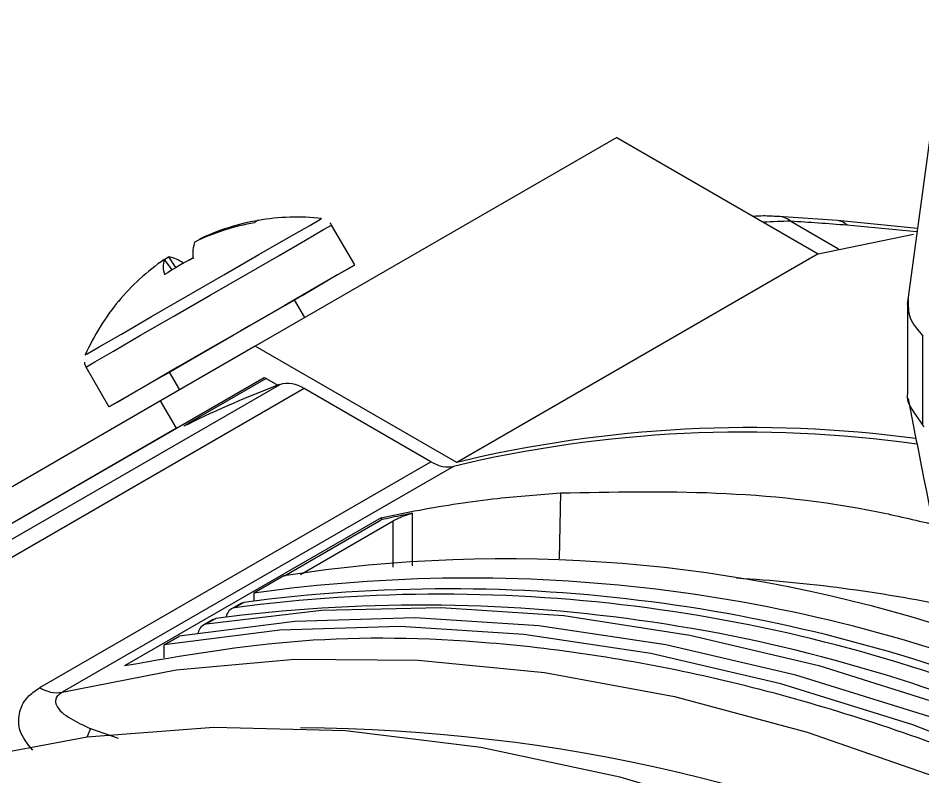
# Model space of a CAD drawing. Extents: x 7 to 113, y 1 to 87.
# Drawn here: x 17.105 to 18.132, y 11.012 to 11.873 of the extents above; entities that cross this region are included whole.
import ezdxf

# ---------------------------------------------------------------- set-up
doc = ezdxf.new("R2010")
doc.units = 0
doc.header["$MEASUREMENT"] = 0
doc.layers.add('OBJECT', color=7, linetype='CONTINUOUS')

msp = doc.modelspace()

# ---------------------------------------------------------------- linework, layer by layer
at = {"layer": 'OBJECT'}
for p, q in [((18.158, 11.8733), (18.1139, 11.5483)), ((17.7845, 11.7378), (17.3743, 11.5011)), ((17.7845, 11.7378), (18.013, 11.6059)), ((18.0349, 11.6436), (17.968, 11.6481)), ((17.9819, 11.6428), (18.0361, 11.6115)), ((18.1256, 11.6347), (18.0348, 11.6435)), ((17.4872, 11.5932), (17.461, 11.6385)), ((18.1251, 11.6307), (18.0457, 11.6383)), ((17.311, 11.6224), (17.3112, 11.622)), ((18.013, 11.6059), (18.1213, 11.6283)), ((17.2761, 11.6023), (17.2714, 11.599)), ((17.2843, 11.5902), (17.2761, 11.6023)), ((18.013, 11.6059), (17.6029, 11.3691)), ((17.2711, 11.5994), (17.2797, 11.5875)), ((17.4305, 11.5335), (17.4188, 11.5537)), ((18.1144, 11.5492), (18.1144, 11.4487)), ((17.3672, 11.5239), (17.3579, 11.5186)), ((18.1318, 11.5129), (18.1319, 11.5128)), ((18.1318, 11.4112), (18.1318, 11.5129)), ((17.3743, 11.5011), (17.2669, 11.439)), ((17.6029, 11.3691), (17.3743, 11.5011)), ((17.1822, 11.4775), (17.2083, 11.4322)), ((17.2768, 11.4717), (17.2884, 11.4515)), ((17.3843, 11.4652), (16.7105, 11.0762)), ((16.8828, 11.1579), (17.4017, 11.4574)), ((17.2849, 11.4079), (17.3849, 11.4656)), ((17.3868, 11.4645), (17.2976, 11.413)), ((17.3849, 11.4656), (17.4001, 11.4568)), ((17.4297, 11.4529), (16.9107, 11.1533)), ((17.5735, 11.3699), (17.4297, 11.4529)), ((17.2669, 11.439), (16.931, 11.2451)), ((17.2849, 11.4079), (17.2669, 11.439)), ((17.2849, 11.4079), (16.949, 11.214)), ((18.1333, 11.4094), (18.1318, 11.4112)), ((17.1298, 11.1137), (17.5735, 11.3699)), ((17.5991, 11.3647), (17.1553, 11.1085)), ((17.7208, 11.3346), (17.7191, 11.2598)), ((17.5171, 11.3063), (17.2259, 11.1383)), ((17.4077, 11.2407), (17.5171, 11.304)), ((17.4256, 11.2421), (17.531, 11.3031)), ((17.5171, 11.3063), (17.5171, 11.304)), ((17.531, 11.2503), (17.531, 11.3031)), ((17.4067, 11.2406), (17.3728, 11.221)), ((17.3728, 11.221), (17.3728, 11.2124)), ((17.3578, 11.2092), (17.3473, 11.2031)), ((17.3613, 11.2104), (17.3507, 11.2044)), ((17.3261, 11.1909), (17.3155, 11.1848)), ((17.3295, 11.1921), (17.319, 11.186)), ((17.2711, 11.1623), (17.2881, 11.1721)), ((17.2711, 11.1476), (17.2711, 11.1623)), ((17.1874, 11.0672), (17.2188, 11.0563))]:
    msp.add_line(p, q, dxfattribs=at)
at = {"layer": 'OBJECT', "flags": 128}
for points in [[(17.1814, 11.4911), (17.1835, 11.4923), (17.1971, 11.5002), (17.2224, 11.5147), (17.2568, 11.5346), (17.2969, 11.5578), (17.3388, 11.582), (17.3785, 11.6049), (17.412, 11.6242), (17.4361, 11.6381), (17.4483, 11.6452), (17.4497, 11.646)], [(17.1822, 11.4775), (17.1827, 11.4778), (17.1923, 11.4834), (17.2135, 11.4956), (17.2442, 11.5134), (17.2818, 11.5351), (17.323, 11.5589), (17.364, 11.5825), (17.4013, 11.6041), (17.4315, 11.6215), (17.4519, 11.6333), (17.4607, 11.6384), (17.461, 11.6385)], [(17.2986, 11.5982), (17.3011, 11.5998), (17.304, 11.6016)], [(17.3377, 11.5069), (17.3256, 11.4999), (17.286, 11.4771), (17.2519, 11.4574), (17.2263, 11.4426), (17.2115, 11.4341), (17.2088, 11.4325), (17.2185, 11.4381), (17.2396, 11.4503), (17.2704, 11.468), (17.308, 11.4898), (17.3491, 11.5135), (17.3902, 11.5372), (17.4274, 11.5587), (17.4576, 11.5762), (17.4781, 11.588), (17.4869, 11.5931), (17.4834, 11.591), (17.4678, 11.582), (17.4416, 11.5669), (17.407, 11.5469), (17.3672, 11.5239), (17.3672, 11.5239)], [(17.2768, 11.4717), (17.279, 11.473), (17.2911, 11.48), (17.3117, 11.4919), (17.3379, 11.507), (17.3655, 11.523), (17.3905, 11.5374), (17.409, 11.5481), (17.4181, 11.5533), (17.4188, 11.5537)], [(17.5524, 11.3115), (17.5524, 11.2864), (17.5524, 11.252)], [(17.319, 11.186), (17.4495, 11.2017), (17.5849, 11.2048), (17.7244, 11.1954), (17.8676, 11.1734), (18.0139, 11.1389), (18.1626, 11.0921), (18.271, 11.0509)], [(17.3578, 11.2092), (17.3591, 11.2098), (17.3613, 11.2104)], [(19.6766, 9.9456), (19.6369, 9.9912), (19.4964, 10.1446), (19.3522, 10.2895), (19.2048, 10.4254), (19.0549, 10.5517), (18.9031, 10.6678), (18.75, 10.7733), (18.5962, 10.8678), (18.4425, 10.9508), (18.2894, 11.0221), (18.1376, 11.0812), (17.9877, 11.128), (17.8403, 11.1623), (17.6961, 11.1839), (17.5556, 11.1928), (17.4194, 11.1888), (17.2881, 11.1721)], [(17.3261, 11.1909), (17.3274, 11.1915), (17.3295, 11.1921)], [(19.6766, 9.9159), (19.6199, 9.9814), (19.4794, 10.1348), (19.3352, 10.2797), (19.1878, 10.4156), (19.0379, 10.5419), (18.8861, 10.658), (18.733, 10.7635), (18.5793, 10.858), (18.4255, 10.941), (18.2725, 11.0123), (18.1206, 11.0714), (17.9707, 11.1182), (17.8233, 11.1525), (17.6791, 11.1741), (17.5386, 11.183), (17.4024, 11.179), (17.2711, 11.1623)], [(17.1553, 11.1085), (17.2847, 11.1338), (17.4194, 11.1459), (17.559, 11.1449), (17.7027, 11.1308), (17.8501, 11.1036), (18.0004, 11.0633), (18.1531, 11.0103), (18.3074, 10.9447), (18.4627, 10.8668), (18.6183, 10.777), (18.7736, 10.6756), (18.9279, 10.563), (19.0806, 10.4398), (19.2309, 10.3064), (19.3783, 10.1635), (19.522, 10.0117), (19.6616, 9.8515), (19.6766, 9.8335)], [(17.0458, 11.0321), (17.1836, 11.0579), (17.3275, 11.0689), (17.4766, 11.065), (17.6304, 11.0462), (17.788, 11.0126), (17.9488, 10.9644), (18.1118, 10.9018), (18.2302, 10.848)], [(17.1874, 11.0672), (17.184, 11.0592), (17.1832, 11.0579)]]:
    msp.add_lwpolyline(points, dxfattribs=at)
at = {"layer": 'OBJECT'}
for centre, radius, start, end in [((17.4215, 11.391), 0.2565, 99.7351, 115.5302), ((17.3788, 11.6375), 0.00636, 95.3655, 144.5804), ((17.4215, 11.3851), 0.2624, 83.8332, 99.6554), ((17.9663, 11.6237), 0.0246, 50.8912, 86.6944), ((18.0327, 11.6252), 0.0186, 45.219, 83.4214), ((17.4183, 11.3845), 0.2605, 99.8799, 115.5138), ((17.3369, 11.6069), 0.0334, 157.5772, 190.1269), ((17.4438, 11.3214), 0.3126, 116.5455, 123.4559), ((17.2716, 11.5692), 0.0334, 49.8707, 82.392), ((17.4164, 11.3879), 0.2566, 124.4719, 140.2651), ((17.2963, 11.5912), 0.0264, 161.8779, 200.0244), ((17.4215, 11.3851), 0.2624, 140.3454, 156.1668), ((17.2222, 11.5503), 0.00352, 127.9805, 152.2259), ((17.8213, 10.3482), 1.186, 110.7221, 116.196), ((17.4109, 11.4254), 0.0333, 55.7057, 105.9846), ((17.9358, 9.9903), 1.4185, 82.3804, 103.5725), ((17.9286, 9.9895), 1.4141, 82.02, 103.4748), ((17.6575, 9.6129), 1.6469, 71.9645, 98.7588), ((17.6176, 9.4767), 1.7613, 68.2261, 97.9894), ((17.8228, 9.57), 1.6706, 78.2944, 86.6561), ((17.5946, 9.4484), 1.7774, 67.6319, 97.5431), ((17.5839, 9.4378), 1.7819, 67.3206, 97.5202), ((17.5624, 9.4152), 1.7921, 66.6194, 97.4685), ((17.3536, 11.1925), 0.0122, 103.5818, 172.4129), ((17.3218, 11.1742), 0.0122, 103.5818, 172.4129), ((17.1491, 11.1431), 0.0351, 236.5794, 280.1824), ((17.4167, 9.1465), 1.9215, 63.8342, 89.7341)]:
    msp.add_arc(centre, radius, start, end, dxfattribs=at)
for points, knots in [([(17.9677, 11.6481), (17.9621, 11.6484), (17.9527, 11.6491), (17.9433, 11.6485), (17.9395, 11.6483)], [0, 0, 0, 0, 0.595875, 1, 1, 1, 1]), ([(17.9819, 11.6428), (17.9819, 11.6428), (17.9715, 11.6428), (17.9613, 11.6422), (17.9511, 11.6416)], [0, 0, 0, 0, 0.000067, 1, 1, 1, 1]), ([(18.0457, 11.6383), (18.0241, 11.6399), (18.0025, 11.6415), (17.9819, 11.6428), (17.9819, 11.6428)], [0, 0, 0, 0, 0.99997, 1, 1, 1, 1]), ([(17.4609, 11.6384), (17.4606, 11.639), (17.4602, 11.64), (17.4594, 11.6407), (17.4592, 11.6409)], [0, 0, 0, 0, 0.667005, 1, 1, 1, 1]), ([(18.1153, 11.5547), (18.1151, 11.5474), (18.1146, 11.5325), (18.126, 11.5195), (18.1318, 11.5129)], [0, 0, 0, 0, 0.4915104, 1, 1, 1, 1]), ([(17.1805, 11.4828), (17.1807, 11.4812), (17.181, 11.4792), (17.1822, 11.4777), (17.1825, 11.4774)], [0, 0, 0, 0, 0.77471, 1, 1, 1, 1]), ([(18.1146, 11.4487), (18.1146, 11.4484), (18.1125, 11.4412), (18.1186, 11.4301), (18.1281, 11.4165), (18.1318, 11.4112)], [0, 0, 0, 0, 0.027792, 0.619444, 1, 1, 1, 1]), ([(18.1151, 11.4417), (18.1192, 11.4204), (18.1379, 11.3246), (18.1572, 11.2292), (18.1722, 11.1549)], [0, 0, 0, 0, 0.22164, 1, 1, 1, 1]), ([(17.2978, 11.4123), (17.2964, 11.4116), (17.2939, 11.4105), (17.2931, 11.4102), (17.2938, 11.4108), (17.2954, 11.4118), (17.2969, 11.4127), (17.2976, 11.413)], [0, 0, 0, 0, 0.339781, 0.576507, 0.754012, 0.897194, 1, 1, 1, 1]), ([(17.5735, 11.3699), (17.5781, 11.3677), (17.5873, 11.3633), (17.5951, 11.3642), (17.5991, 11.3647)], [0, 0, 0, 0, 0.5, 1, 1, 1, 1]), ([(17.5171, 11.3063), (17.5315, 11.3094), (17.5604, 11.3155), (17.6045, 11.3228), (17.6577, 11.3299), (17.6969, 11.3328), (17.7208, 11.3346)], [0, 0, 0, 0, 0.218765, 0.43753, 0.656295, 1, 1, 1, 1]), ([(17.7208, 11.3346), (17.7792, 11.3358), (17.8961, 11.3381), (18.0383, 11.3239), (18.1224, 11.304), (18.1433, 11.299)], [0, 0, 0, 0, 0.428824, 0.857649, 1, 1, 1, 1]), ([(17.5524, 11.3115), (17.5489, 11.3108), (17.537, 11.3084), (17.5253, 11.3058), (17.5171, 11.304)], [0, 0, 0, 0, 0.298618, 1, 1, 1, 1]), ([(17.531, 11.3031), (17.5322, 11.3037), (17.5345, 11.305), (17.5388, 11.307), (17.5433, 11.3088), (17.5483, 11.3105), (17.5509, 11.3111), (17.5524, 11.3115)], [0, 0, 0, 0, 0.172842, 0.345192, 0.529672, 0.742964, 1, 1, 1, 1]), ([(19.6766, 9.8994), (19.6058, 9.9808), (19.4552, 10.1539), (19.2105, 10.3882), (18.9492, 10.6045), (18.6829, 10.7888), (18.4153, 10.9398), (18.1498, 11.054), (17.8897, 11.1316), (17.6477, 11.169), (17.4248, 11.1729), (17.2922, 11.1498), (17.2259, 11.1383)], [0, 0, 0, 0, 0.091855, 0.195255, 0.298654, 0.402383, 0.505783, 0.609182, 0.712911, 0.816311, 0.908155, 1, 1, 1, 1]), ([(17.1218, 11.0427), (17.1161, 11.0499), (17.1056, 11.063), (17.1055, 11.0842), (17.1126, 11.1017), (17.1248, 11.1103), (17.1298, 11.1137)], [0, 0, 0, 0, 0.3087738, 0.565026, 0.8233711, 1, 1, 1, 1]), ([(17.1553, 11.1085), (17.1536, 11.1073), (17.1498, 11.1047), (17.1472, 11.0995), (17.1491, 11.0897), (17.1634, 11.0784), (17.1796, 11.0709), (17.1874, 11.0672)], [0, 0, 0, 0, 0.0643079, 0.144324, 0.2802279, 0.6533151, 1, 1, 1, 1])]:
    msp.add_open_spline(points, degree=3, knots=knots, dxfattribs=at)

doc.saveas('drawing.dxf')
